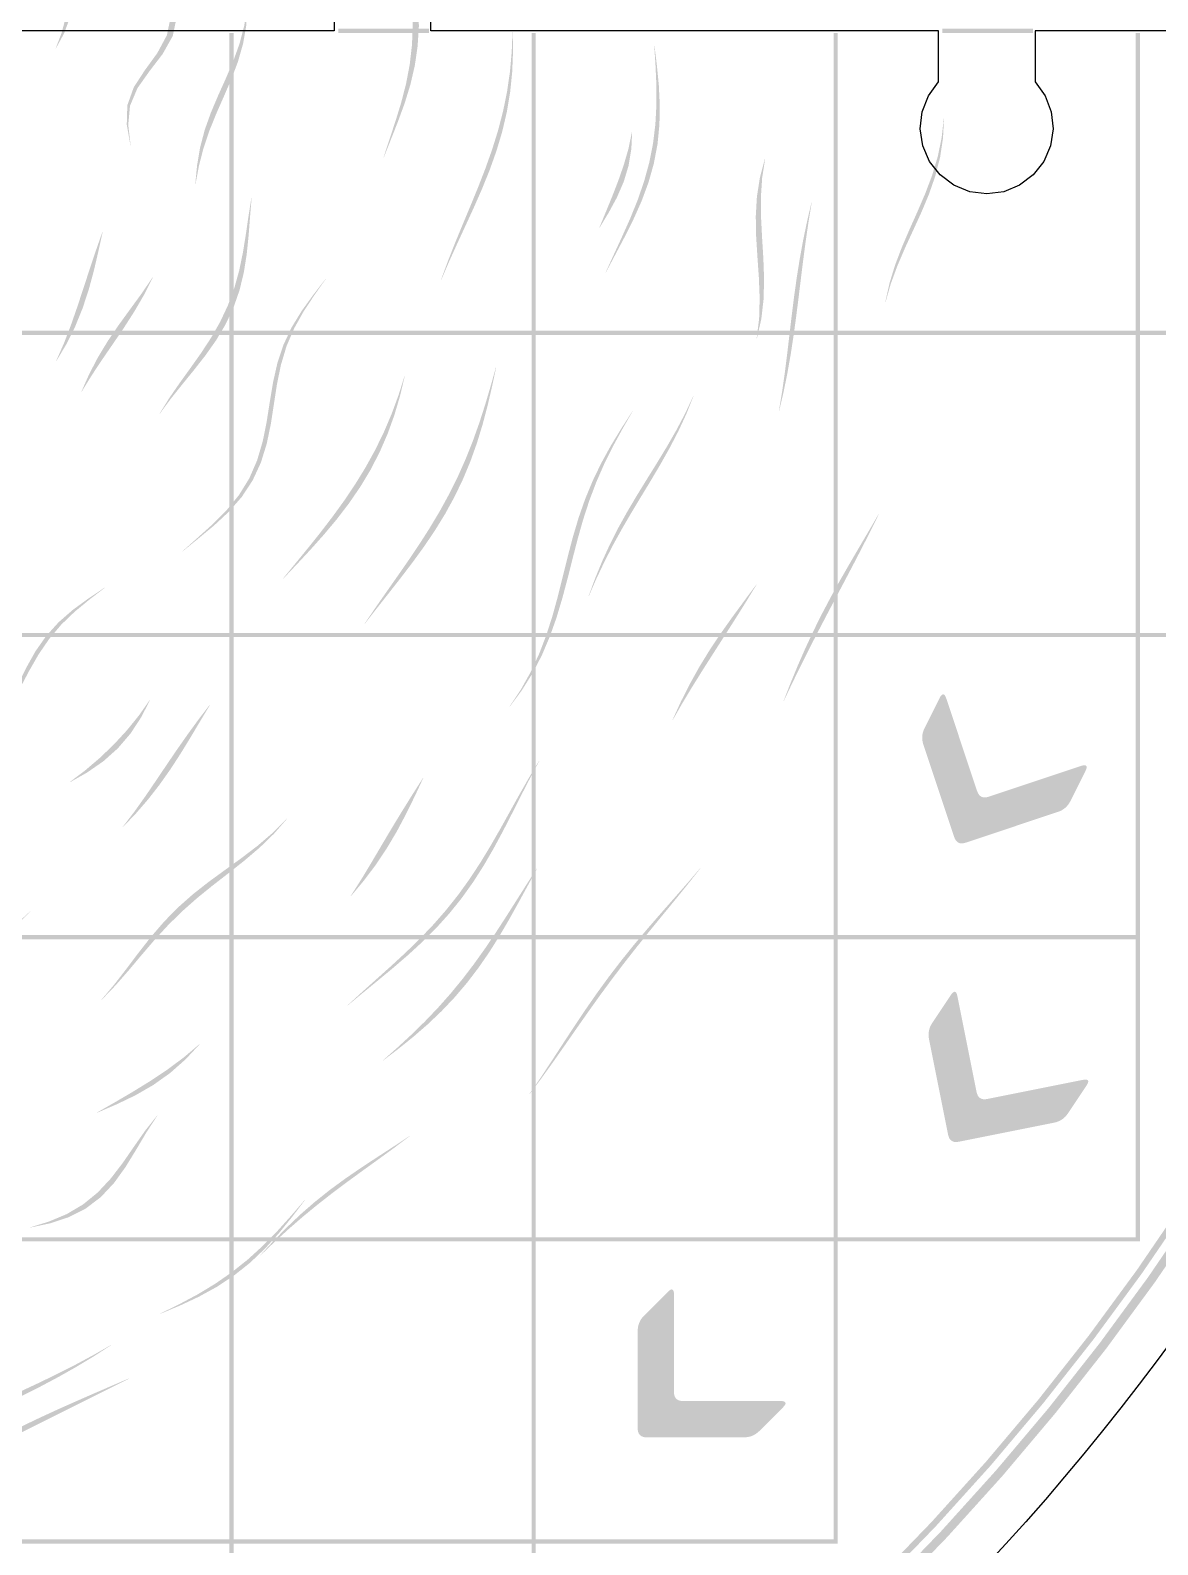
# Model space of a CAD drawing. Header units: millimetres. Extents: x 5 to 414, y 6 to 775.
# Drawn here: x 276.2 to 363.3, y 454.2 to 571.3 of the extents above; entities that cross this region are included whole.
import ezdxf

# ---------------------------------------------------------------- set-up
doc = ezdxf.new("R2010")
doc.units = ezdxf.units.MM
doc.layers.add('CUT', color=1, linetype='Continuous')
doc.layers.add('RASTER', color=7, linetype='Continuous')

msp = doc.modelspace()

# ---------------------------------------------------------------- hatches: boundary and pattern name
at = {"layer": 'RASTER'}
for points in [[(306.188, 584.972), (306.046, 583.484), (305.926, 582.001), (305.857, 580.52), (305.853, 579.038), (305.91, 577.55), (306.008, 576.055), (306.116, 574.552), (306.193, 573.046), (306.2, 571.54), (306.105, 570.043), (305.89, 568.56), (305.553, 567.097), (305.111, 565.656), (304.592, 564.236), (304.037, 562.831), (303.486, 561.433), (303.468, 561.437), (303.931, 562.854), (304.401, 564.274), (304.841, 565.705), (305.214, 567.153), (305.493, 568.619), (305.665, 570.102), (305.733, 571.595), (305.716, 573.095), (305.648, 574.593), (305.566, 576.086), (305.509, 577.572), (305.509, 579.051), (305.583, 580.527), (305.731, 582.003), (305.937, 583.484), (306.17, 584.972)], [(287.195, 582.82), (286.499, 581.347), (285.97, 579.893), (285.843, 578.434), (286.156, 576.941), (286.739, 575.406), (287.284, 573.847), (287.485, 572.307), (287.174, 570.831), (286.393, 569.441), (285.378, 568.117), (284.449, 566.805), (283.871, 565.434), (283.735, 563.959), (283.922, 562.386), (283.904, 562.391), (283.621, 563.989), (283.665, 565.483), (284.16, 566.867), (285.019, 568.188), (285.981, 569.513), (286.727, 570.901), (287.026, 572.369), (286.835, 573.9), (286.322, 575.447), (285.791, 576.97), (285.548, 578.451), (285.759, 579.901), (286.382, 581.349), (287.177, 582.82)], [(278.832, 577.372), (279.199, 576.081), (279.428, 574.788), (279.449, 573.509), (279.23, 572.26), (278.78, 571.052), (278.152, 569.887), (278.133, 569.89), (278.59, 571.085), (278.914, 572.309), (279.087, 573.558), (279.111, 574.825), (279.007, 576.1), (278.814, 577.374)], [(292.934, 573.075), (292.857, 571.641), (292.612, 570.229), (292.214, 568.843), (291.7, 567.486), (291.122, 566.15), (290.539, 564.826), (290.003, 563.5), (289.552, 562.159), (289.2, 560.795), (288.938, 559.402), (288.92, 559.408), (289.056, 560.835), (289.293, 562.227), (289.651, 563.585), (290.127, 564.918), (290.688, 566.24), (291.285, 567.564), (291.858, 568.904), (292.348, 570.269), (292.709, 571.661), (292.915, 573.077)], [(299.968, 571.399), (306.973, 571.399), (306.973, 571.073), (299.968, 571.073)], [(346.668, 571.399), (353.673, 571.399), (353.673, 571.073), (346.668, 571.073)], [(291.562, 571.073), (291.888, 571.073), (291.888, 548.049), (291.562, 548.049)], [(313.459, 571.151), (313.479, 569.593), (313.416, 568.04), (313.259, 566.497), (313.003, 564.969), (312.65, 563.459), (312.206, 561.97), (311.684, 560.502), (311.1, 559.054), (310.473, 557.625), (309.824, 556.209), (309.173, 554.802), (308.538, 553.398), (307.935, 551.99), (307.917, 551.996), (308.443, 553.427), (309.004, 554.85), (309.59, 556.272), (310.186, 557.697), (310.775, 559.131), (311.338, 560.578), (311.859, 562.041), (312.321, 563.522), (312.711, 565.02), (313.019, 566.535), (313.242, 568.065), (313.38, 569.605), (313.44, 571.153)], [(314.912, 571.073), (315.238, 571.073), (315.238, 548.049), (314.912, 548.049)], [(324.412, 570.108), (324.601, 568.573), (324.751, 567.034), (324.826, 565.497), (324.798, 563.969), (324.648, 562.457), (324.364, 560.967), (323.949, 559.504), (323.417, 558.07), (322.79, 556.664), (322.098, 555.282), (321.376, 553.916), (320.66, 552.559), (320.641, 552.564), (321.272, 553.943), (321.912, 555.327), (322.534, 556.724), (323.108, 558.138), (323.605, 559.575), (324.008, 561.036), (324.302, 562.519), (324.486, 564.021), (324.567, 565.536), (324.562, 567.06), (324.494, 568.586), (324.393, 570.11)], [(338.262, 571.073), (338.588, 571.073), (338.588, 548.049), (338.262, 548.049)], [(361.612, 571.073), (361.938, 571.073), (361.938, 548.049), (361.612, 548.049)], [(346.796, 564.442), (346.721, 562.951), (346.498, 561.48), (346.13, 560.033), (345.637, 558.612), (345.052, 557.213), (344.419, 555.831), (343.785, 554.456), (343.195, 553.079), (342.685, 551.689), (342.278, 550.278), (342.259, 550.283), (342.58, 551.714), (343.012, 553.12), (343.539, 554.509), (344.132, 555.889), (344.75, 557.27), (345.349, 558.664), (345.882, 560.075), (346.312, 561.509), (346.614, 562.967), (346.778, 564.444)], [(322.689, 563.406), (322.626, 562.097), (322.413, 560.813), (322.036, 559.563), (321.508, 558.349), (320.866, 557.167), (320.167, 556.008), (320.149, 556.012), (320.649, 557.217), (321.145, 558.429), (321.618, 559.65), (322.048, 560.885), (322.407, 562.137), (322.671, 563.409)], [(395.28, 562.756), (394.491, 556.497), (393.492, 550.267), (392.282, 544.076), (390.863, 537.929), (389.237, 531.833), (387.405, 525.796), (385.37, 519.824), (383.135, 513.925), (380.701, 508.104), (378.071, 502.37), (375.249, 496.727), (372.237, 491.184), (369.04, 485.745), (365.66, 480.418), (362.102, 475.209), (358.369, 470.122), (354.467, 465.165), (350.399, 460.343), (346.17, 455.662), (341.785, 451.126), (337.249, 446.741), (332.568, 442.512), (327.746, 438.444), (322.789, 434.542), (317.702, 430.809), (312.493, 427.251), (307.166, 423.871), (301.727, 420.674), (296.183, 417.662), (290.541, 414.84), (284.807, 412.21), (278.986, 409.776), (273.087, 407.541), (267.115, 405.506), (261.078, 403.674), (254.982, 402.048), (248.835, 400.629), (242.644, 399.419), (236.414, 398.42), (230.155, 397.631), (230.105, 398.096), (236.348, 398.882), (242.562, 399.879), (248.738, 401.086), (254.87, 402.501), (260.95, 404.123), (266.972, 405.95), (272.929, 407.98), (278.813, 410.21), (284.619, 412.638), (290.339, 415.261), (295.968, 418.076), (301.497, 421.08), (306.922, 424.27), (312.236, 427.641), (317.432, 431.19), (322.506, 434.913), (327.451, 438.806), (332.261, 442.864), (336.931, 447.082), (341.455, 451.456), (345.829, 455.98), (350.047, 460.65), (354.105, 465.46), (357.998, 470.405), (361.721, 475.478), (365.27, 480.675), (368.641, 485.989), (371.831, 491.414), (374.835, 496.943), (377.65, 502.572), (380.273, 508.292), (382.701, 514.098), (384.931, 519.982), (386.961, 525.939), (388.787, 531.961), (390.41, 538.041), (391.825, 544.173), (393.032, 550.349), (394.029, 556.563), (394.815, 562.806)], [(396.487, 562.625), (395.693, 556.324), (394.687, 550.055), (393.469, 543.823), (392.041, 537.636), (390.404, 531.5), (388.561, 525.424), (386.513, 519.413), (384.263, 513.475), (381.813, 507.617), (379.166, 501.845), (376.325, 496.166), (373.294, 490.586), (370.076, 485.112), (366.674, 479.751), (363.093, 474.507), (359.336, 469.388), (355.408, 464.398), (351.314, 459.545), (347.057, 454.833), (342.644, 450.267), (338.078, 445.854), (333.366, 441.597), (328.513, 437.503), (323.523, 433.575), (318.404, 429.818), (313.16, 426.237), (307.799, 422.835), (302.325, 419.617), (296.745, 416.586), (291.066, 413.745), (285.294, 411.098), (279.436, 408.648), (273.498, 406.398), (267.487, 404.35), (261.411, 402.507), (255.275, 400.87), (249.088, 399.442), (242.856, 398.224), (236.587, 397.218), (230.286, 396.424), (230.216, 397.074), (236.494, 397.865), (242.742, 398.868), (248.952, 400.081), (255.118, 401.504), (261.232, 403.135), (267.287, 404.972), (273.277, 407.013), (279.194, 409.256), (285.031, 411.697), (290.783, 414.335), (296.443, 417.165), (302.003, 420.186), (307.458, 423.393), (312.801, 426.783), (318.026, 430.352), (323.128, 434.095), (328.1, 438.01), (332.936, 442.09), (337.632, 446.331), (342.182, 450.729), (346.58, 455.279), (350.821, 459.975), (354.901, 464.811), (358.815, 469.783), (362.559, 474.885), (366.128, 480.11), (369.518, 485.453), (372.725, 490.908), (375.746, 496.468), (378.576, 502.128), (381.214, 507.879), (383.655, 513.717), (385.898, 519.634), (387.939, 525.624), (389.776, 531.679), (391.407, 537.793), (392.83, 543.959), (394.043, 550.169), (395.046, 556.417), (395.837, 562.695)], [(332.972, 561.355), (332.739, 559.867), (332.641, 558.351), (332.654, 556.807), (332.735, 555.239), (332.832, 553.657), (332.889, 552.073), (332.851, 550.504), (332.675, 548.963), (332.333, 547.465), (332.315, 547.47), (332.506, 549.01), (332.547, 550.584), (332.484, 552.175), (332.373, 553.766), (332.275, 555.343), (332.246, 556.894), (332.333, 558.413), (332.566, 559.899), (332.954, 561.358)], [(293.272, 558.307), (293.153, 556.879), (293.043, 555.438), (292.897, 553.997), (292.674, 552.574), (292.338, 551.184), (291.87, 549.841), (291.263, 548.554), (290.532, 547.324), (289.701, 546.147), (288.809, 545.008), (287.897, 543.89), (287.006, 542.773), (286.169, 541.636), (286.153, 541.645), (286.894, 542.831), (287.694, 543.992), (288.525, 545.144), (289.35, 546.309), (290.132, 547.501), (290.838, 548.734), (291.441, 550.014), (291.931, 551.341), (292.311, 552.707), (292.6, 554.101), (292.828, 555.509), (293.033, 556.917), (293.254, 558.312)], [(336.568, 557.955), (336.329, 556.507), (336.116, 555.052), (335.922, 553.589), (335.739, 552.121), (335.559, 550.648), (335.373, 549.172), (335.171, 547.696), (334.945, 546.222), (334.686, 544.753), (334.389, 543.292), (334.048, 541.841), (334.031, 541.847), (334.28, 543.327), (334.492, 544.812), (334.679, 546.3), (334.854, 547.785), (335.028, 549.265), (335.214, 550.737), (335.419, 552.199), (335.652, 553.652), (335.917, 555.096), (336.217, 556.53), (336.55, 557.959)], [(281.756, 555.682), (281.428, 554.197), (281.082, 552.71), (280.683, 551.235), (280.205, 549.787), (279.631, 548.378), (278.953, 547.019), (278.179, 545.711), (278.163, 545.72), (278.776, 547.111), (279.321, 548.532), (279.82, 549.969), (280.294, 551.409), (280.764, 552.845), (281.242, 554.272), (281.738, 555.689)], [(285.647, 552.19), (284.972, 550.856), (284.22, 549.561), (283.41, 548.299), (282.568, 547.061), (281.725, 545.832), (280.906, 544.598), (280.133, 543.343), (280.117, 543.353), (280.717, 544.7), (281.395, 546.003), (282.158, 547.264), (282.996, 548.494), (283.881, 549.713), (284.775, 550.94), (285.63, 552.197)], [(299.009, 552.06), (298.117, 550.795), (297.277, 549.523), (296.55, 548.218), (295.97, 546.857), (295.542, 545.43), (295.236, 543.941), (294.999, 542.407), (294.76, 540.859), (294.444, 539.333), (293.989, 537.866), (293.353, 536.49), (292.521, 535.223), (291.511, 534.066), (290.368, 533.001), (289.156, 531.996), (287.946, 531.008), (287.931, 531.019), (289.084, 532.043), (290.241, 533.08), (291.332, 534.173), (292.295, 535.354), (293.088, 536.638), (293.694, 538.024), (294.129, 539.495), (294.436, 541.019), (294.679, 542.56), (294.931, 544.081), (295.264, 545.552), (295.73, 546.958), (296.356, 548.296), (297.137, 549.577), (298.037, 550.824), (298.992, 552.066)], [(268.212, 548.049), (291.888, 548.049), (291.888, 547.723), (268.212, 547.723)], [(291.562, 548.049), (315.238, 548.049), (315.238, 547.723), (291.562, 547.723)], [(314.912, 548.049), (338.588, 548.049), (338.588, 547.723), (314.912, 547.723)], [(338.262, 548.049), (361.938, 548.049), (361.938, 547.723), (338.262, 547.723)], [(361.612, 548.049), (385.288, 548.049), (385.288, 547.723), (361.612, 547.723)], [(291.562, 547.723), (291.888, 547.723), (291.888, 524.699), (291.562, 524.699)], [(314.912, 547.723), (315.238, 547.723), (315.238, 524.699), (314.912, 524.699)], [(338.262, 547.723), (338.588, 547.723), (338.588, 524.699), (338.262, 524.699)], [(361.612, 547.723), (361.938, 547.723), (361.938, 524.699), (361.612, 524.699)], [(305.111, 544.546), (304.751, 543.037), (304.314, 541.553), (303.792, 540.102), (303.178, 538.69), (302.473, 537.321), (301.679, 535.999), (300.805, 534.723), (299.861, 533.491), (298.863, 532.298), (297.826, 531.138), (296.767, 530.001), (295.705, 528.878), (295.689, 528.888), (296.658, 530.068), (297.628, 531.254), (298.588, 532.455), (299.525, 533.676), (300.429, 534.923), (301.287, 536.2), (302.091, 537.51), (302.831, 538.854), (303.504, 540.233), (304.104, 541.645), (304.633, 543.086), (305.094, 544.553)], [(312.18, 545.237), (311.864, 543.762), (311.521, 542.292), (311.136, 540.832), (310.696, 539.39), (310.19, 537.972), (309.613, 536.584), (308.962, 535.229), (308.239, 533.911), (307.45, 532.628), (306.606, 531.378), (305.719, 530.157), (304.804, 528.957), (303.875, 527.773), (302.945, 526.595), (302.028, 525.415), (302.012, 525.425), (302.85, 526.653), (303.701, 527.874), (304.559, 529.097), (305.412, 530.326), (306.248, 531.569), (307.055, 532.832), (307.823, 534.118), (308.543, 535.431), (309.21, 536.771), (309.819, 538.138), (310.373, 539.529), (310.876, 540.94), (311.335, 542.366), (311.759, 543.802), (312.162, 545.243)], [(327.421, 542.981), (326.88, 541.629), (326.267, 540.305), (325.594, 539.006), (324.876, 537.73), (324.13, 536.47), (323.372, 535.221), (322.621, 533.974), (321.891, 532.723), (321.193, 531.46), (320.536, 530.181), (319.921, 528.883), (319.346, 527.563), (319.329, 527.572), (319.832, 528.926), (320.379, 530.256), (320.978, 531.56), (321.629, 532.84), (322.33, 534.101), (323.07, 535.348), (323.835, 536.59), (324.609, 537.835), (325.372, 539.091), (326.104, 540.365), (326.787, 541.662), (327.404, 542.987)], [(322.721, 541.815), (321.942, 540.47), (321.203, 539.115), (320.523, 537.742), (319.912, 536.342), (319.373, 534.912), (318.899, 533.449), (318.477, 531.957), (318.085, 530.444), (317.701, 528.918), (317.295, 527.392), (316.843, 525.883), (316.319, 524.403), (315.706, 522.967), (314.989, 521.585), (314.165, 520.267), (313.236, 519.013), (313.22, 519.023), (314.083, 520.316), (314.843, 521.671), (315.5, 523.083), (316.06, 524.545), (316.539, 526.045), (316.957, 527.567), (317.34, 529.098), (317.716, 530.623), (318.112, 532.129), (318.552, 533.607), (319.057, 535.05), (319.64, 536.457), (320.304, 537.831), (321.046, 539.177), (321.853, 540.503), (322.704, 541.821)], [(341.758, 533.879), (341.101, 532.55), (340.43, 531.23), (339.749, 529.918), (339.062, 528.611), (338.374, 527.307), (337.688, 526.005), (337.009, 524.702), (336.339, 523.396), (335.682, 522.085), (335.04, 520.768), (334.413, 519.442), (334.397, 519.45), (334.934, 520.82), (335.494, 522.176), (336.081, 523.517), (336.7, 524.843), (337.352, 526.154), (338.037, 527.453), (338.749, 528.742), (339.485, 530.025), (340.235, 531.307), (340.991, 532.593), (341.741, 533.885)], [(281.933, 528.196), (280.743, 527.284), (279.604, 526.347), (278.559, 525.342), (277.629, 524.245), (276.81, 523.047), (276.073, 521.765), (275.372, 520.435), (274.649, 519.107), (273.851, 517.837), (272.935, 516.674), (272.922, 516.688), (273.769, 517.92), (274.502, 519.252), (275.171, 520.626), (275.837, 521.984), (276.559, 523.273), (277.386, 524.456), (278.347, 525.52), (279.444, 526.477), (280.651, 527.357), (281.918, 528.207)], [(332.307, 528.436), (331.498, 527.113), (330.676, 525.801), (329.846, 524.498), (329.015, 523.2), (328.188, 521.903), (327.376, 520.603), (326.586, 519.293), (325.826, 517.968), (325.81, 517.977), (326.449, 519.368), (327.135, 520.731), (327.877, 522.064), (328.677, 523.369), (329.532, 524.651), (330.43, 525.918), (331.356, 527.178), (332.29, 528.443)], [(268.212, 524.699), (291.888, 524.699), (291.888, 524.373), (268.212, 524.373)], [(291.562, 524.699), (315.238, 524.699), (315.238, 524.373), (291.562, 524.373)], [(291.562, 524.373), (291.888, 524.373), (291.888, 501.349), (291.562, 501.349)], [(314.912, 524.699), (338.588, 524.699), (338.588, 524.373), (314.912, 524.373)], [(314.912, 524.373), (315.238, 524.373), (315.238, 501.349), (314.912, 501.349)], [(338.262, 524.699), (361.938, 524.699), (361.938, 524.373), (338.262, 524.373)], [(338.262, 524.373), (338.588, 524.373), (338.588, 501.349), (338.262, 501.349)], [(361.612, 524.699), (385.288, 524.699), (385.288, 524.373), (361.612, 524.373)], [(361.612, 524.373), (361.938, 524.373), (361.938, 501.349), (361.612, 501.349)], [(357.372, 514.415), (357.523, 514.457), (357.643, 514.472), (357.733, 514.462), (357.792, 514.424), (357.82, 514.36), (357.819, 514.27), (357.786, 514.153), (357.723, 514.01), (356.574, 511.712), (356.491, 511.562), (356.396, 511.424), (356.29, 511.299), (356.173, 511.187), (356.046, 511.087), (355.907, 511), (355.757, 510.926), (355.596, 510.864), (348.467, 508.488), (348.308, 508.446), (348.163, 508.432), (348.031, 508.446), (347.913, 508.488), (347.81, 508.557), (347.72, 508.654), (347.643, 508.779), (347.581, 508.931), (345.205, 516.06), (345.158, 516.226), (345.127, 516.39), (345.114, 516.553), (345.117, 516.715), (345.137, 516.876), (345.173, 517.036), (345.227, 517.194), (345.296, 517.351), (346.445, 519.649), (346.522, 519.785), (346.596, 519.881), (346.667, 519.937), (346.735, 519.952), (346.801, 519.927), (346.863, 519.862), (346.923, 519.757), (346.98, 519.611), (349.356, 512.481), (349.419, 512.329), (349.495, 512.204), (349.585, 512.107), (349.689, 512.038), (349.806, 511.997), (349.938, 511.983), (350.083, 511.997), (350.242, 512.038)], [(285.426, 519.52), (284.726, 518.166), (283.902, 516.909), (282.931, 515.778), (281.814, 514.783), (280.569, 513.919), (279.231, 513.161), (279.217, 513.174), (280.408, 514.076), (281.541, 515.042), (282.614, 516.07), (283.621, 517.16), (284.556, 518.313), (285.412, 519.532)], [(290.046, 519.131), (289.303, 517.89), (288.56, 516.64), (287.799, 515.398), (287.006, 514.175), (286.167, 512.986), (285.275, 511.84), (284.327, 510.743), (283.324, 509.698), (283.311, 509.711), (284.198, 510.868), (285.046, 512.057), (285.867, 513.262), (286.678, 514.468), (287.492, 515.665), (288.318, 516.844), (289.164, 518.003), (290.031, 519.142)], [(315.507, 514.797), (314.792, 513.469), (314.098, 512.122), (313.412, 510.764), (312.716, 509.407), (311.994, 508.063), (311.23, 506.743), (310.411, 505.461), (309.529, 504.225), (308.579, 503.041), (307.562, 501.912), (306.487, 500.835), (305.364, 499.803), (304.207, 498.807), (303.033, 497.834), (301.857, 496.869), (300.692, 495.9), (300.679, 495.913), (301.793, 496.929), (302.92, 497.937), (304.049, 498.949), (305.164, 499.978), (306.252, 501.035), (307.299, 502.13), (308.297, 503.269), (309.24, 504.453), (310.125, 505.682), (310.957, 506.949), (311.745, 508.246), (312.5, 509.562), (313.237, 510.886), (313.972, 512.208), (314.719, 513.517), (315.491, 514.807)], [(306.542, 513.486), (305.889, 512.089), (305.211, 510.701), (304.487, 509.34), (303.702, 508.018), (302.848, 506.746), (301.927, 505.526), (300.946, 504.354), (300.932, 504.366), (301.76, 505.666), (302.555, 506.986), (303.336, 508.311), (304.117, 509.627), (304.909, 510.93), (305.713, 512.219), (306.527, 513.497)], [(296.024, 510.347), (295.005, 509.184), (293.892, 508.105), (292.707, 507.096), (291.484, 506.13), (290.257, 505.177), (289.057, 504.204), (287.907, 503.187), (286.815, 502.113), (285.775, 500.982), (284.768, 499.808), (283.768, 498.618), (282.743, 497.447), (281.667, 496.329), (281.655, 496.343), (282.666, 497.538), (283.627, 498.779), (284.569, 500.029), (285.527, 501.25), (286.531, 502.412), (287.602, 503.5), (288.748, 504.512), (289.96, 505.464), (291.218, 506.381), (292.487, 507.297), (293.732, 508.248), (294.915, 509.262), (296.01, 510.359)], [(315.332, 506.478), (314.626, 505.184), (313.92, 503.885), (313.199, 502.59), (312.451, 501.31), (311.664, 500.057), (310.826, 498.84), (309.932, 497.667), (308.977, 496.545), (307.963, 495.475), (306.893, 494.457), (305.776, 493.487), (304.622, 492.557), (303.444, 491.657), (303.43, 491.67), (304.533, 492.642), (305.614, 493.639), (306.664, 494.666), (307.679, 495.729), (308.653, 496.827), (309.586, 497.963), (310.477, 499.131), (311.331, 500.328), (312.154, 501.547), (312.955, 502.78), (313.742, 504.02), (314.527, 505.258), (315.317, 506.489)], [(327.975, 506.516), (327.001, 505.286), (326.013, 504.07), (325.02, 502.86), (324.031, 501.651), (323.054, 500.436), (322.093, 499.211), (321.152, 497.972), (320.228, 496.719), (319.321, 495.452), (318.424, 494.174), (317.53, 492.891), (316.63, 491.608), (315.716, 490.333), (314.779, 489.074), (314.765, 489.086), (315.655, 490.386), (316.523, 491.699), (317.38, 493.016), (318.238, 494.326), (319.108, 495.623), (319.997, 496.9), (320.912, 498.155), (321.858, 499.387), (322.833, 500.597), (323.836, 501.79), (324.86, 502.972), (325.896, 504.149), (326.933, 505.331), (327.959, 506.526)], [(276.165, 503.17), (275.147, 502.136), (274.071, 501.168), (272.937, 500.273), (271.747, 499.452), (270.506, 498.703), (269.222, 498.024), (267.902, 497.404), (266.558, 496.833), (265.199, 496.299), (263.837, 495.787), (262.479, 495.281), (261.134, 494.767), (259.808, 494.233), (258.506, 493.667), (257.228, 493.061), (257.219, 493.078), (258.466, 493.74), (259.737, 494.36), (261.033, 494.942), (262.35, 495.495), (263.685, 496.032), (265.03, 496.565), (266.378, 497.108), (267.718, 497.676), (269.041, 498.282), (270.338, 498.938), (271.598, 499.653), (272.815, 500.433), (273.981, 501.283), (275.094, 502.201), (276.153, 503.184)], [(268.212, 501.349), (291.888, 501.349), (291.888, 501.023), (268.212, 501.023)], [(291.562, 501.349), (315.238, 501.349), (315.238, 501.023), (291.562, 501.023)], [(291.562, 501.023), (291.888, 501.023), (291.888, 477.999), (291.562, 477.999)], [(314.912, 501.349), (338.588, 501.349), (338.588, 501.023), (314.912, 501.023)], [(314.912, 501.023), (315.238, 501.023), (315.238, 477.999), (314.912, 477.999)], [(338.262, 501.349), (361.938, 501.349), (361.938, 501.023), (338.262, 501.023)], [(338.262, 501.023), (338.588, 501.023), (338.588, 477.999), (338.262, 477.999)], [(361.612, 501.023), (361.938, 501.023), (361.938, 477.999), (361.612, 477.999)], [(357.508, 490.151), (357.663, 490.174), (357.784, 490.174), (357.872, 490.152), (357.926, 490.108), (357.947, 490.041), (357.934, 489.952), (357.887, 489.84), (357.807, 489.705), (356.382, 487.568), (356.28, 487.429), (356.169, 487.305), (356.048, 487.194), (355.919, 487.097), (355.78, 487.014), (355.631, 486.944), (355.473, 486.889), (355.306, 486.848), (347.937, 485.374), (347.774, 485.353), (347.628, 485.357), (347.5, 485.387), (347.388, 485.443), (347.293, 485.524), (347.216, 485.632), (347.156, 485.765), (347.113, 485.924), (345.639, 493.293), (345.613, 493.463), (345.604, 493.63), (345.61, 493.793), (345.633, 493.953), (345.673, 494.111), (345.729, 494.264), (345.802, 494.415), (345.891, 494.562), (347.315, 496.699), (347.408, 496.825), (347.494, 496.912), (347.571, 496.958), (347.641, 496.965), (347.703, 496.932), (347.757, 496.86), (347.803, 496.747), (347.841, 496.595), (349.315, 489.226), (349.358, 489.068), (349.418, 488.935), (349.495, 488.827), (349.59, 488.746), (349.701, 488.69), (349.83, 488.66), (349.976, 488.655), (350.139, 488.677)], [(289.258, 492.909), (288.167, 491.742), (286.976, 490.689), (285.678, 489.764), (284.287, 488.962), (282.826, 488.261), (281.331, 487.619), (281.32, 487.634), (282.702, 488.422), (284.077, 489.228), (285.434, 490.065), (286.759, 490.949), (288.035, 491.896), (289.246, 492.923)], [(285.978, 487.379), (285.146, 486.108), (284.352, 484.768), (283.535, 483.435), (282.639, 482.188), (281.618, 481.099), (280.45, 480.212), (279.134, 479.542), (277.694, 479.071), (276.173, 478.745), (276.163, 478.761), (277.607, 479.206), (278.975, 479.78), (280.236, 480.524), (281.372, 481.449), (282.388, 482.536), (283.31, 483.739), (284.179, 484.996), (285.047, 486.235), (285.966, 487.394)], [(305.491, 485.805), (304.299, 484.909), (303.094, 484.031), (301.888, 483.161), (300.69, 482.288), (299.508, 481.403), (298.348, 480.496), (297.212, 479.562), (296.102, 478.597), (295.015, 477.603), (293.946, 476.583), (293.934, 476.598), (294.947, 477.688), (295.981, 478.744), (297.048, 479.757), (298.154, 480.721), (299.302, 481.636), (300.492, 482.509), (301.715, 483.349), (302.964, 484.17), (304.223, 484.987), (305.477, 485.818)], [(297.393, 480.862), (296.412, 479.575), (295.394, 478.319), (294.315, 477.127), (293.157, 476.027), (291.913, 475.035), (290.582, 474.158), (289.176, 473.388), (287.715, 472.705), (286.221, 472.081), (286.21, 472.097), (287.647, 472.801), (289.057, 473.553), (290.422, 474.374), (291.729, 475.277), (292.971, 476.266), (294.147, 477.338), (295.265, 478.477), (296.336, 479.665), (297.381, 480.876)], [(268.212, 477.999), (291.888, 477.999), (291.888, 477.673), (268.212, 477.673)], [(291.562, 477.999), (315.238, 477.999), (315.238, 477.673), (291.562, 477.673)], [(291.562, 477.673), (291.888, 477.673), (291.888, 454.649), (291.562, 454.649)], [(314.912, 477.999), (338.588, 477.999), (338.588, 477.673), (314.912, 477.673)], [(314.912, 477.673), (315.238, 477.673), (315.238, 454.649), (314.912, 454.649)], [(338.262, 477.999), (361.938, 477.999), (361.938, 477.673), (338.262, 477.673)], [(338.262, 477.673), (338.588, 477.673), (338.588, 454.649), (338.262, 454.649)], [(334.14, 465.335), (334.296, 465.328), (334.415, 465.304), (334.497, 465.266), (334.541, 465.212), (334.548, 465.142), (334.518, 465.057), (334.45, 464.956), (334.345, 464.84), (332.529, 463.024), (332.402, 462.908), (332.268, 462.807), (332.128, 462.722), (331.982, 462.652), (331.83, 462.598), (331.67, 462.56), (331.505, 462.536), (331.333, 462.529), (323.818, 462.529), (323.654, 462.539), (323.512, 462.572), (323.391, 462.627), (323.293, 462.704), (323.216, 462.802), (323.161, 462.923), (323.129, 463.065), (323.118, 463.229), (323.118, 470.744), (323.125, 470.916), (323.149, 471.081), (323.187, 471.24), (323.241, 471.393), (323.311, 471.539), (323.396, 471.679), (323.497, 471.813), (323.613, 471.94), (325.429, 473.756), (325.545, 473.861), (325.646, 473.929), (325.731, 473.959), (325.801, 473.952), (325.855, 473.908), (325.893, 473.826), (325.917, 473.707), (325.924, 473.551), (325.924, 466.036), (325.935, 465.872), (325.968, 465.729), (326.023, 465.609), (326.1, 465.511), (326.198, 465.434), (326.318, 465.379), (326.461, 465.346), (326.625, 465.335)], [(282.403, 469.645), (281.076, 468.792), (279.726, 467.978), (278.353, 467.202), (276.961, 466.462), (275.551, 465.756), (274.126, 465.08), (272.689, 464.431), (271.244, 463.803), (269.794, 463.191), (268.341, 462.591), (266.887, 461.996), (265.435, 461.404), (263.985, 460.809), (262.538, 460.21), (262.531, 460.228), (263.944, 460.902), (265.36, 461.567), (266.781, 462.222), (268.206, 462.868), (269.636, 463.506), (271.071, 464.14), (272.507, 464.774), (273.944, 465.413), (275.379, 466.063), (276.807, 466.729), (278.226, 467.417), (279.633, 468.131), (281.023, 468.878), (282.393, 469.66)], [(283.766, 467.056), (282.442, 466.387), (281.118, 465.724), (279.795, 465.063), (278.475, 464.404), (277.156, 463.745), (275.84, 463.084), (274.527, 462.421), (273.217, 461.753), (271.91, 461.081), (270.605, 460.403), (269.302, 459.72), (268.001, 459.031), (266.7, 458.337), (265.399, 457.638), (265.392, 457.655), (266.655, 458.436), (267.919, 459.207), (269.185, 459.963), (270.457, 460.702), (271.737, 461.421), (273.027, 462.118), (274.328, 462.792), (275.642, 463.445), (276.969, 464.078), (278.307, 464.693), (279.658, 465.296), (281.017, 465.889), (282.384, 466.479), (283.756, 467.071)], [(268.212, 454.649), (291.888, 454.649), (291.888, 454.323), (268.212, 454.323)], [(291.562, 454.649), (315.238, 454.649), (315.238, 454.323), (291.562, 454.323)], [(291.562, 454.323), (291.888, 454.323), (291.888, 431.299), (291.562, 431.299)], [(314.912, 454.649), (338.588, 454.649), (338.588, 454.323), (314.912, 454.323)], [(314.912, 454.323), (315.238, 454.323), (315.238, 431.299), (314.912, 431.299)]]:
    msp.add_hatch(color=7, dxfattribs=at).paths.add_polyline_path(points)

# ---------------------------------------------------------------- linework, layer by layer
at = {"layer": 'CUT'}
for points in [[(299.664, 575.182), (299.664, 571.236), (260.436, 571.236)], [(400.779, 571.236), (353.836, 571.236), (353.836, 567.29), (354.613, 566.217), (355.091, 564.981), (355.236, 563.665), (355.04, 562.355), (354.515, 561.138), (353.697, 560.097), (352.64, 559.299), (351.414, 558.798), (350.1, 558.627), (348.786, 558.798), (347.56, 559.299), (346.503, 560.097), (345.685, 561.138), (345.16, 562.355), (344.964, 563.665), (345.109, 564.981), (345.587, 566.217), (346.364, 567.29), (346.364, 571.236), (307.136, 571.236), (307.136, 575.182)]]:
    msp.add_lwpolyline(points, dxfattribs=at)
msp.add_circle((210, 582.911), 191.273, dxfattribs=at)

doc.saveas('drawing.dxf')
